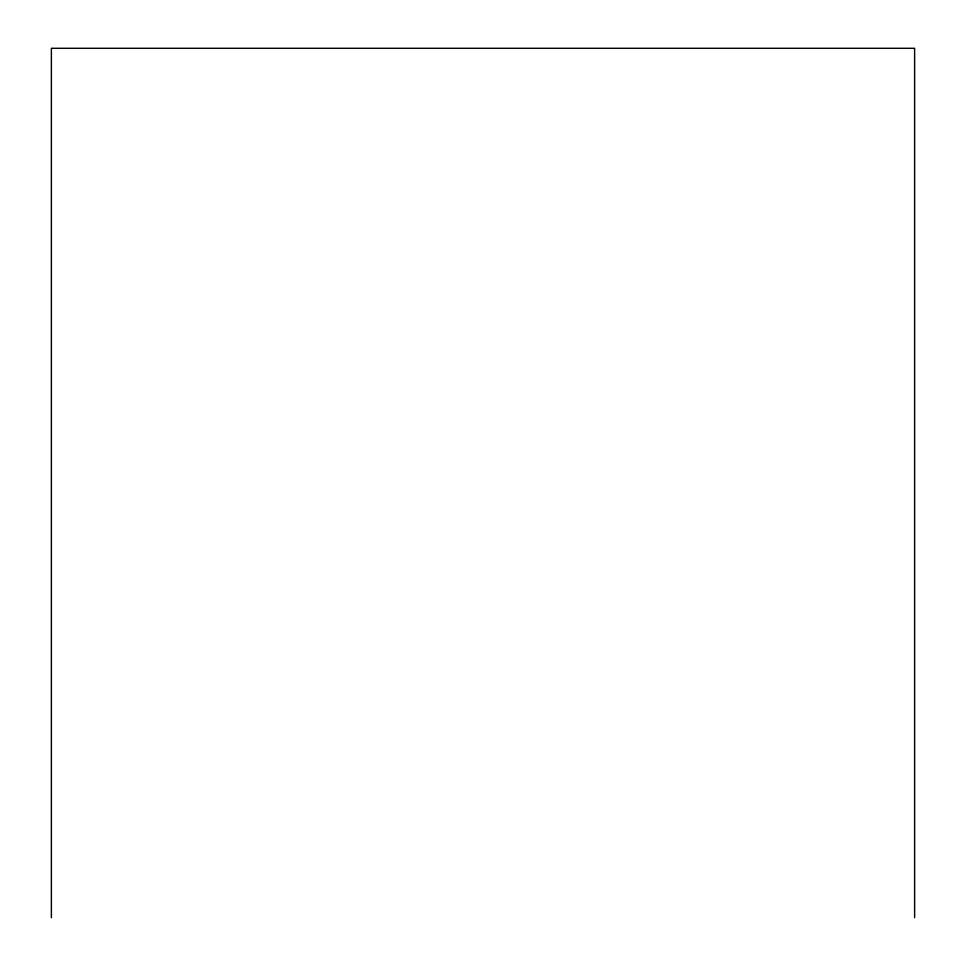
<?xml version="1.0" encoding="UTF-8"?>
<svg xmlns="http://www.w3.org/2000/svg" width="966" height="966" viewBox="0 0 966 966"><rect width="100%" height="100%" fill="white"/><g stroke="black" fill="none" stroke-linecap="round" stroke-linejoin="round"><path stroke-width="1.45" d="M914.621 917.7L914.621 48.3L51.379 48.3L51.379 917.7"/></g></svg>
